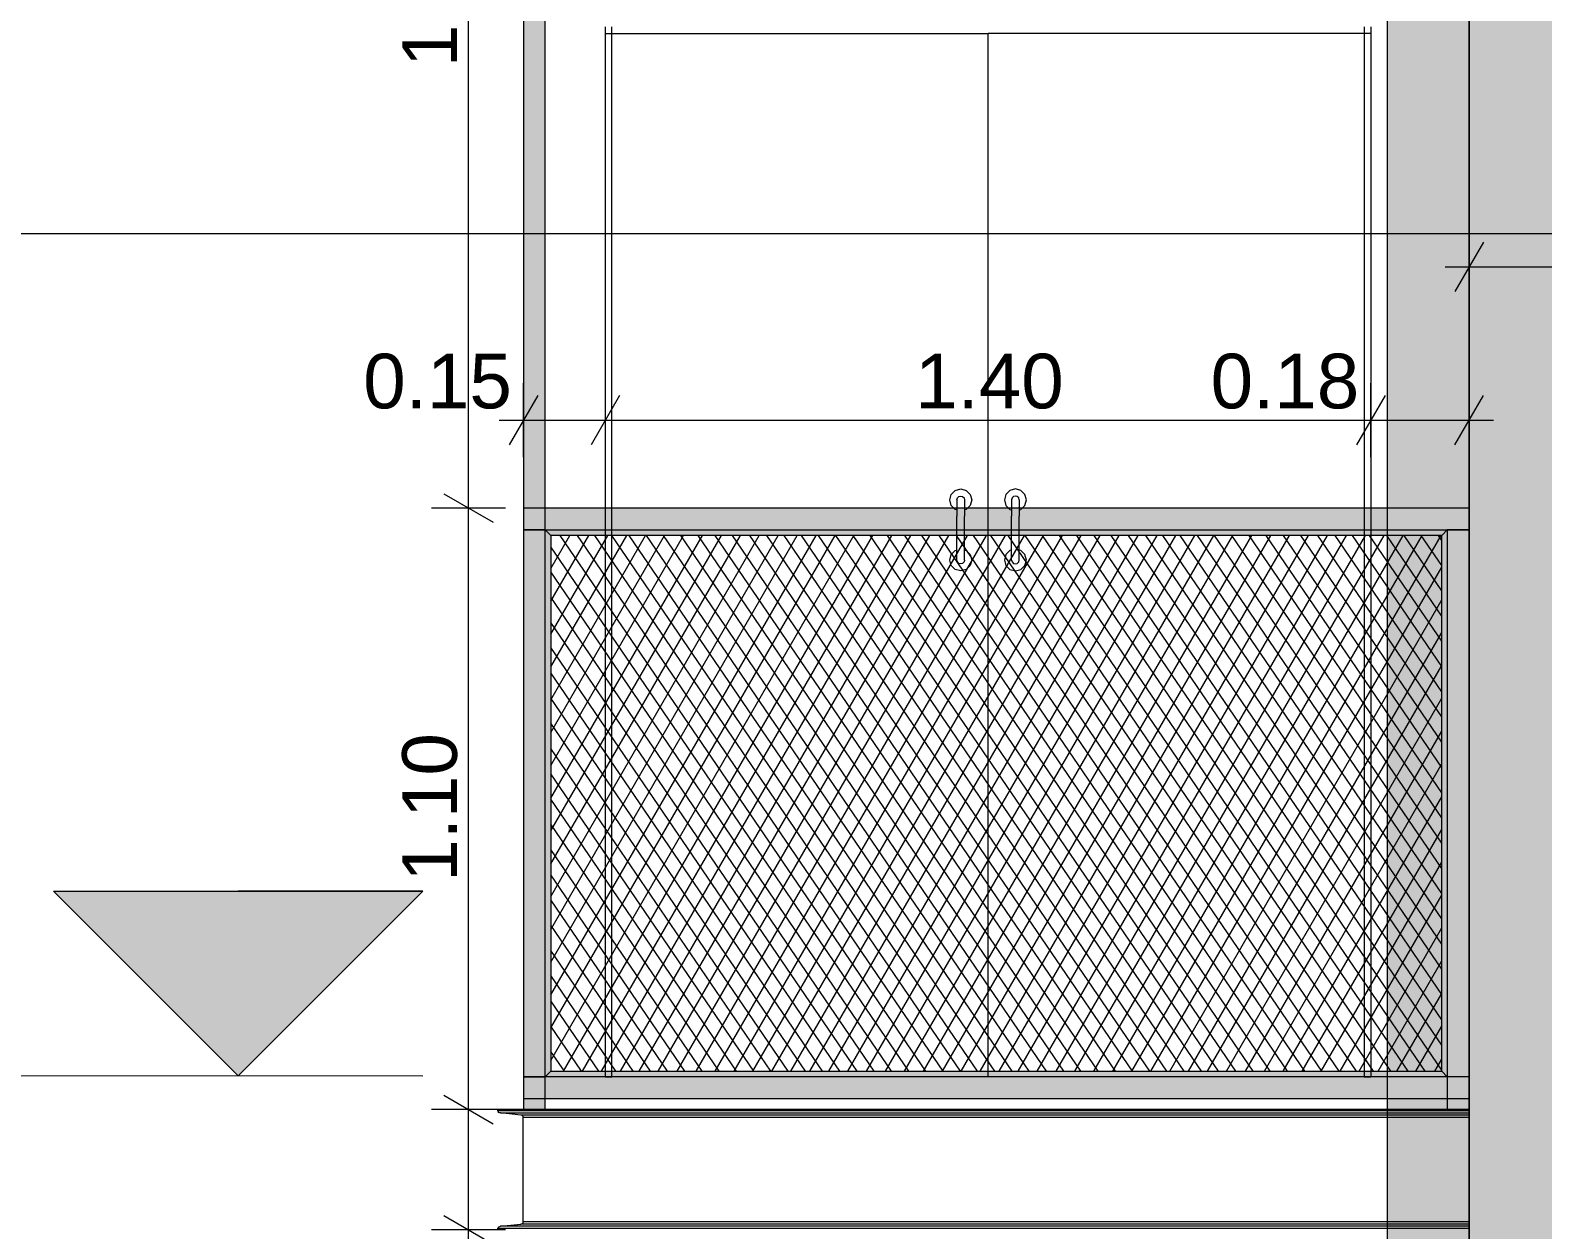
# Model space of a CAD drawing. Header units: millimetres. Extents: x 475206255 to 476720147, y 4620882299 to 4621447368.
# Drawn here: x 475362814 to 475365580, y 4621139865 to 4621142059 of the extents above; entities that cross this region are included whole.
import ezdxf

# ---------------------------------------------------------------- set-up
doc = ezdxf.new("R2010")
doc.units = ezdxf.units.MM
doc.header["$MEASUREMENT"] = 0
doc.set_wipeout_variables(frame=1)
doc.linetypes.add('Wipeout_Contour', pattern=[1000, 0, -1000])
for name, color, linetype, lineweight in [('0_Pen_No__1_Pen_No__250', 7, 'Continuous', 0), ('0_Pen_No__250_Pen_No__142', 142, 'Continuous', 0), ('2D Drafting - General_Pen_No__30_Pen_No__9_Pen_No__9_Pen_No__253', 252, 'Continuous', 0), ('2D Drafting - General_Pen_No__30_Pen_No__9_Pen_No__9_Pen_No__7', 7, 'Continuous', 0), ('Dimensioning - General_Pen_No__142', 142, 'Continuous', 0), ('New_2D Drafting - General_Pen_No__30_Pen_No__9_Pen_No__9_Pen_No__255', 255, 'Continuous', 0), ('New_2D Drafting - General_Pen_No__30_Pen_No__9_Pen_No__9_Pen_No__7', 7, 'Continuous', 0), ('New_2D Drafting - General_Pen_No__4', 7, 'Continuous', 0), ('New_2D Drafting - General_Pen_No__7', 7, 'Continuous', 0), ('New_reg_nak_Pen_No__7', 7, 'Continuous', 0), ('New_Structural - Bearing_Pen_No__250', 7, 'Continuous', 0), ('Structural - Bearing_Pen_No__7', 7, 'Continuous', 0), ('zoma_Pen_No__1', 1, 'Continuous', 0), ('zoma_Pen_No__142', 142, 'Continuous', 0), ('zoma_Pen_No__5_Pen_No__142', 142, 'Continuous', 0)]:
    doc.layers.add(name, color=color, linetype=linetype, lineweight=lineweight)
for name, color, linetype in [('Dimensioning - General', 7, 'Continuous'), ('zoma', 7, 'Continuous'), ('zoma_Pen_No__5', 7, 'Continuous')]:
    doc.layers.add(name, color=color, linetype=linetype)
doc.styles.add('GENERATED_STYLE_2', font='arial.ttf')
doc.styles.add('GENERATED_STYLE_3', font='arialbd.ttf')
doc.dimstyles.new('GENERATED_STYLE__1', dxfattribs={"dimtxt": 100, "dimasz": 68.640772, "dimexe": 0.18, "dimexo": 0.0625, "dimgap": 0, "dimtad": 1, "dimlfac": 0.001, "dimzin": 0, "dimdsep": 46, "dimtxsty": 'GENERATED_STYLE_2', "dimblk": 'ARROWHEAD_2', "dimblk1": 'ARROWHEAD_2', "dimblk2": 'ARROWHEAD_2', "dimcen": 0.09, "dimse1": 1, "dimse2": 1, "dimclrd": 142, "dimclre": 142, "dimclrt": 142, "dimadec": 0, "dimazin": 0, "dimtfac": 1, "dimtdec": 4, "dimtmove": 0, "dimatfit": 3, "dimfxl": 1, "dimtolj": 1, "dimtzin": 0, "dimarcsym": 0})
doc.dimstyles.new('GENERATED_STYLE__18', dxfattribs={"dimtxt": 100, "dimasz": 68.640772, "dimexe": 0.18, "dimexo": 0.0625, "dimgap": 0, "dimtad": 1, "dimtih": 1, "dimtoh": 1, "dimlfac": 0.001, "dimzin": 0, "dimdsep": 46, "dimtxsty": 'GENERATED_STYLE_2', "dimblk": 'ARROWHEAD_2', "dimblk1": 'ARROWHEAD_2', "dimblk2": 'ARROWHEAD_2', "dimcen": 0.09, "dimse1": 1, "dimse2": 1, "dimclrd": 142, "dimclre": 142, "dimclrt": 142, "dimadec": 0, "dimazin": 0, "dimtfac": 1, "dimtdec": 4, "dimtmove": 0, "dimatfit": 3, "dimfxl": 1, "dimtolj": 1, "dimtzin": 0, "dimarcsym": 0})
doc.dimstyles.new('GENERATED_STYLE__19', dxfattribs={"dimtxt": 300, "dimasz": 64.421331, "dimexe": 0.18, "dimexo": 3, "dimgap": 0, "dimtad": 1, "dimlfac": 0.001, "dimzin": 0, "dimdsep": 46, "dimtxsty": 'GENERATED_STYLE_3', "dimblk": 'ARROWHEAD_2', "dimblk1": 'ARROWHEAD_2', "dimblk2": 'ARROWHEAD_2', "dimcen": 0.09, "dimclrd": 1, "dimclre": 1, "dimclrt": 1, "dimadec": 0, "dimazin": 0, "dimtfac": 1, "dimtdec": 4, "dimtmove": 0, "dimatfit": 3, "dimfxl": 1, "dimtolj": 1, "dimtzin": 0, "dimarcsym": 0})
doc.dimstyles.new('GENERATED_STYLE__3', dxfattribs={"dimtxt": 200, "dimasz": 64.421331, "dimexe": 0.18, "dimexo": 3, "dimgap": 0, "dimtad": 1, "dimtih": 1, "dimtoh": 1, "dimlfac": 0.001, "dimzin": 0, "dimdsep": 46, "dimtxsty": 'GENERATED_STYLE_2', "dimblk": 'ARROWHEAD_2', "dimblk1": 'ARROWHEAD_2', "dimblk2": 'ARROWHEAD_2', "dimcen": 0.09, "dimclrd": 142, "dimclre": 142, "dimclrt": 142, "dimadec": 0, "dimazin": 0, "dimtfac": 1, "dimtdec": 4, "dimtmove": 0, "dimatfit": 3, "dimfxl": 1, "dimtolj": 1, "dimtzin": 0, "dimarcsym": 0})

# ---------------------------------------------------------------- blocks, each defined once
blk = doc.blocks.new('*D469', base_point=(475826095.8, 4621095193.2))
at = {"layer": 'Dimensioning - General_Pen_No__142', "color": 142, "linetype": 'Continuous', "lineweight": 0, "transparency": 16777216}
for p, q in [((475363570.2, 4621139891), (475363660.6, 4621139838.9)), ((475363683.1, 4621139865), (475363547.7, 4621139865)), ((475363615.4, 4621137985), (475363615.4, 4621139865)), ((475363570.2, 4621138011), (475363660.6, 4621137958.9)), ((475363683.1, 4621137985), (475363547.7, 4621137985))]:
    blk.add_line(p, q, dxfattribs=at)
at = {"layer": 'Dimensioning - General_Pen_No__142', "color": 142, "lineweight": 0, "transparency": 16777216, "char_height": 100, "attachment_point": 7, "rotation": 90, "style": 'GENERATED_STYLE_2'}
for s, insert in [('\\A1;{\\pql;\\fArial|b0|i0|c204|p0;\\W1.000000;0.22}', (475363595.4, 4621139571.9)), ('\\A1;{\\pql;\\fArial|b0|i0|c204|p0;\\W1.000000;1.88}', (475363595.4, 4621138791.5))]:
    blk.add_mtext(s, dxfattribs=dict(at, insert=insert))
blk = doc.blocks.new('ARROWHEAD_2')
at = {"color": 0, "linetype": 'Continuous', "lineweight": 0}
for p, q in [((-0.378, -0.655), (0.378, 0.655)), ((0, 0), (-1, 0))]:
    blk.add_line(p, q, dxfattribs=at)
blk = doc.blocks.new('*D470', base_point=(475826095.8, 4621095193.2))
at = {"layer": 'Dimensioning - General_Pen_No__142', "color": 142, "linetype": 'Continuous', "lineweight": 0, "transparency": 16777216}
for p, q in [((475363683.1, 4621140085), (475363547.7, 4621140085)), ((475363570.2, 4621140111), (475363660.6, 4621140058.9)), ((475363615.4, 4621139865), (475363615.4, 4621140085)), ((475363570.2, 4621139891), (475363660.6, 4621139838.9)), ((475363683.1, 4621139865), (475363547.7, 4621139865))]:
    blk.add_line(p, q, dxfattribs=at)
blk = doc.blocks.new('*D471', base_point=(475826095.8, 4621095193.2))
at = {"layer": 'Dimensioning - General_Pen_No__142', "color": 142, "linetype": 'Continuous', "lineweight": 0, "transparency": 16777216}
for p, q in [((475363570.2, 4621141211), (475363660.6, 4621141158.9)), ((475363683.1, 4621141185), (475363547.7, 4621141185)), ((475363615.4, 4621140085), (475363615.4, 4621141185)), ((475363683.1, 4621140085), (475363547.7, 4621140085)), ((475363570.2, 4621140111), (475363660.6, 4621140058.9))]:
    blk.add_line(p, q, dxfattribs=at)
at = {"layer": 'Dimensioning - General_Pen_No__142', "color": 142, "lineweight": 0, "transparency": 16777216, "insert": (475363595.4, 4621140501.5), "char_height": 100, "attachment_point": 7, "rotation": 90, "style": 'GENERATED_STYLE_2'}
blk.add_mtext('\\A1;{\\pql;\\fArial|b0|i0|c204|p0;\\W1.000000;1.10}', dxfattribs=at)
blk = doc.blocks.new('*D472', base_point=(475826095.8, 4621095193.2))
at = {"layer": 'Dimensioning - General_Pen_No__142', "color": 142, "linetype": 'Continuous', "lineweight": 0, "transparency": 16777216}
for p, q in [((475363570.2, 4621143091), (475363660.6, 4621143038.9)), ((475363683.1, 4621143065), (475363547.7, 4621143065)), ((475363615.4, 4621141185), (475363615.4, 4621143065)), ((475363570.2, 4621141211), (475363660.6, 4621141158.9)), ((475363683.1, 4621141185), (475363547.7, 4621141185))]:
    blk.add_line(p, q, dxfattribs=at)
at = {"layer": 'Dimensioning - General_Pen_No__142', "color": 142, "lineweight": 0, "transparency": 16777216, "char_height": 100, "attachment_point": 7, "rotation": 90, "style": 'GENERATED_STYLE_2'}
for s, insert in [('\\A1;{\\pql;\\fArial|b0|i0|c204|p0;\\W1.000000;0.22}', (475363595.4, 4621142771.9)), ('\\A1;{\\pql;\\fArial|b0|i0|c204|p0;\\W1.000000;1.88}', (475363595.4, 4621141991.5))]:
    blk.add_mtext(s, dxfattribs=dict(at, insert=insert))
blk = doc.blocks.new('*D551', base_point=(475826095.8, 4621095193.2))
at = {"layer": 'Dimensioning - General_Pen_No__142', "color": 142, "linetype": 'Continuous', "lineweight": 0, "transparency": 16777216}
for p, q in [((475424795.3, 4621141471), (475424885.6, 4621141418.9)), ((475424908.2, 4621141444.9), (475424772.7, 4621141444.9)), ((475424840.5, 4621138945), (475424840.5, 4621141444.9)), ((475424795.3, 4621138971.1), (475424885.6, 4621138918.9)), ((475424908.2, 4621138945), (475424772.7, 4621138945))]:
    blk.add_line(p, q, dxfattribs=at)
at = {"layer": 'Dimensioning - General_Pen_No__142', "color": 142, "lineweight": 0, "transparency": 16777216, "insert": (475424820.5, 4621140061.5), "char_height": 100, "attachment_point": 7, "rotation": 90, "style": 'GENERATED_STYLE_2'}
blk.add_mtext('\\A1;{\\pql;\\fArial|b0|i0|c204|p0;\\W1.000000;2.50}', dxfattribs=at)
blk = doc.blocks.new('*D552', base_point=(475826095.8, 4621095193.2))
at = {"layer": 'Dimensioning - General_Pen_No__142', "color": 142, "linetype": 'Continuous', "lineweight": 0, "transparency": 16777216}
for p, q in [((475424795.3, 4621142171.1), (475424885.6, 4621142118.9)), ((475424908.2, 4621142145), (475424772.7, 4621142145)), ((475424840.5, 4621141444.9), (475424840.5, 4621142145)), ((475424795.3, 4621141471), (475424885.6, 4621141418.9)), ((475424908.2, 4621141444.9), (475424772.7, 4621141444.9))]:
    blk.add_line(p, q, dxfattribs=at)
at = {"layer": 'Dimensioning - General_Pen_No__142', "color": 142, "lineweight": 0, "transparency": 16777216, "insert": (475424820.5, 4621141661.5), "char_height": 100, "attachment_point": 7, "rotation": 90, "style": 'GENERATED_STYLE_2'}
blk.add_mtext('\\A1;{\\pql;\\fArial|b0|i0|c204|p0;\\W1.000000;0.70}', dxfattribs=at)
blk = doc.blocks.new('*D631', base_point=(475826095.8, 4621095193.2))
at = {"layer": 'zoma_Pen_No__1', "color": 1, "linetype": 'Continuous', "lineweight": 0, "transparency": 16777216}
for p, q in [((475362785.8, 4621143296.3), (475362785.8, 4621143337.7)), ((475362849.4, 4621143296.3), (475362722.3, 4621143296.3)), ((475362828.2, 4621143271.8), (475362743.4, 4621143320.7)), ((475362743.4, 4621128319.3), (475362828.2, 4621128270.4)), ((475362849.4, 4621128294.8), (475362722.3, 4621128294.8)), ((475362785.8, 4621128253.4), (475362785.8, 4621128294.8))]:
    blk.add_line(p, q, dxfattribs=at)
at = {"color": 254, "linetype": 'Wipeout_Contour', "lineweight": 0, "ltscale": 18582084111.07522, "transparency": 16777216}
blk.add_wipeout([(475362775.8, 4621135230.8), (475362775.8, 4621136360.3), (475362375.8, 4621136360.3), (475362375.8, 4621135230.8)], dxfattribs=at).dxf.layer = 'zoma'
at = {"layer": 'zoma_Pen_No__1', "color": 1, "linetype": 'Continuous', "lineweight": 0, "transparency": 16777216}
blk.add_line((475362785.8, 4621128294.8), (475362785.8, 4621143296.3), dxfattribs=at)
at = {"layer": 'zoma_Pen_No__1', "color": 1, "linetype": 'Continuous', "lineweight": 0, "transparency": 16777216, "flags": 128}
blk.add_lwpolyline([(475362775.8, 4621135230.8), (475362775.8, 4621136360.3), (475362375.8, 4621136360.3), (475362375.8, 4621135230.8)], close=True, dxfattribs=at)
at = {"layer": 'zoma_Pen_No__1', "color": 1, "lineweight": 0, "transparency": 16777216, "insert": (475362725.8, 4621135280.8), "char_height": 300, "attachment_point": 7, "rotation": 90, "style": 'GENERATED_STYLE_3'}
blk.add_mtext('\\A1;{\\pql;\\fArial|b1|i0|c204|p0;\\W1.000000;15.00}', dxfattribs=at)
blk = doc.blocks.new('*D788', base_point=(475826095.8, 4621095193.2))
at = {"layer": 'Dimensioning - General_Pen_No__142', "color": 142, "linetype": 'Continuous', "lineweight": 0, "transparency": 16777216}
for p, q in [((475365445.4, 4621141558.3), (475365445.4, 4621141693.8)), ((475366665.4, 4621141558.3), (475366665.4, 4621141693.8)), ((475365471.5, 4621141671.2), (475365419.3, 4621141580.9)), ((475366691.4, 4621141671.2), (475366639.3, 4621141580.9)), ((475365401.2, 4621141626), (475365445.4, 4621141626)), ((475365445.4, 4621141626), (475366665.4, 4621141626))]:
    blk.add_line(p, q, dxfattribs=at)
at = {"layer": 'Dimensioning - General_Pen_No__142', "color": 142, "lineweight": 0, "transparency": 16777216, "insert": (475365921.9, 4621141646), "char_height": 100, "attachment_point": 7, "style": 'GENERATED_STYLE_2'}
blk.add_mtext('\\A1;{\\pql;\\fArial|b0|i0|c204|p0;\\W1.000000;1.22}', dxfattribs=at)
blk = doc.blocks.new('*D1507', base_point=(475826095.8, 4621095193.2))
at = {"layer": 'zoma_Pen_No__142', "color": 142, "linetype": 'Continuous', "lineweight": 0, "transparency": 16777216}
for p, q in [((475365515.8, 4621126477.3), (475365515.8, 4621126604.5)), ((475365915.8, 4621126477.3), (475365915.8, 4621126604.5)), ((475365540.3, 4621126583.3), (475365491.3, 4621126498.5)), ((475365940.3, 4621126583.3), (475365891.3, 4621126498.5)), ((475365474.3, 4621126540.9), (475365515.8, 4621126540.9)), ((475365515.8, 4621126540.9), (475365915.8, 4621126540.9))]:
    blk.add_line(p, q, dxfattribs=at)
at = {"layer": 'zoma_Pen_No__142', "color": 142, "lineweight": 0, "transparency": 16777216, "insert": (475364957.5, 4621126580.9), "char_height": 200, "attachment_point": 7, "style": 'GENERATED_STYLE_2'}
blk.add_mtext('\\A1;{\\pql;\\fArial|b0|i0|c204|p0;\\W1.000000;0.40}', dxfattribs=at)
blk = doc.blocks.new('Line_17', base_point=(475368753.2, 4621141686.7))
at = {"layer": 'zoma_Pen_No__5_Pen_No__142', "color": 142, "linetype": 'Continuous', "lineweight": 0}
blk.add_line((475368653.2, 4621141686.7), (475355029.1, 4621141686.7), dxfattribs=at)
blk = doc.blocks.new('*D1755', base_point=(475826095.8, 4621095193.2))
at = {"layer": 'Dimensioning - General_Pen_No__142', "color": 142, "linetype": 'Continuous', "lineweight": 0, "transparency": 16777216}
for p, q in [((475363715.7, 4621141278.2), (475363715.7, 4621141413.6)), ((475363865.5, 4621141278.2), (475363865.5, 4621141413.6)), ((475363741.8, 4621141391.1), (475363689.6, 4621141300.7)), ((475363891.6, 4621141391.1), (475363839.4, 4621141300.7)), ((475363671.5, 4621141345.9), (475363715.7, 4621141345.9)), ((475363715.7, 4621141345.9), (475363865.5, 4621141345.9))]:
    blk.add_line(p, q, dxfattribs=at)
at = {"layer": 'Dimensioning - General_Pen_No__142', "color": 142, "lineweight": 0, "transparency": 16777216, "insert": (475363422.7, 4621141365.9), "char_height": 100, "attachment_point": 7, "style": 'GENERATED_STYLE_2'}
blk.add_mtext('\\A1;{\\pql;\\fArial|b0|i0|c204|p0;\\W1.000000;0.15}', dxfattribs=at)
blk = doc.blocks.new('*D1756', base_point=(475826095.8, 4621095193.2))
at = {"layer": 'Dimensioning - General_Pen_No__142', "color": 142, "linetype": 'Continuous', "lineweight": 0, "transparency": 16777216}
for p, q in [((475363865.5, 4621141278.2), (475363865.5, 4621141413.6)), ((475365265.5, 4621141278.2), (475365265.5, 4621141413.6)), ((475363891.6, 4621141391.1), (475363839.4, 4621141300.7)), ((475365291.6, 4621141391.1), (475365239.4, 4621141300.7)), ((475363865.5, 4621141345.9), (475365265.5, 4621141345.9))]:
    blk.add_line(p, q, dxfattribs=at)
at = {"layer": 'Dimensioning - General_Pen_No__142', "color": 142, "lineweight": 0, "transparency": 16777216, "char_height": 100, "attachment_point": 7, "style": 'GENERATED_STYLE_2'}
for s, insert in [('\\A1;{\\pql;\\fArial|b0|i0|c204|p0;\\W1.000000;1.40}', (475364432, 4621141365.9)), ('\\A1;{\\pql;\\fArial|b0|i0|c204|p0;\\W1.000000;0.18}', (475364972.5, 4621141365.9))]:
    blk.add_mtext(s, dxfattribs=dict(at, insert=insert))
blk = doc.blocks.new('*D1757', base_point=(475826095.8, 4621095193.2))
at = {"layer": 'Dimensioning - General_Pen_No__142', "color": 142, "linetype": 'Continuous', "lineweight": 0, "transparency": 16777216}
for p, q in [((475365265.5, 4621141278.2), (475365265.5, 4621141413.6)), ((475365445.4, 4621141278.2), (475365445.4, 4621141413.6)), ((475365291.6, 4621141391.1), (475365239.4, 4621141300.7)), ((475365419.3, 4621141300.7), (475365471.5, 4621141391.1)), ((475365265.5, 4621141345.9), (475365445.4, 4621141345.9))]:
    blk.add_line(p, q, dxfattribs=at)
blk = doc.blocks.new('*D1758', base_point=(475826095.8, 4621095193.2))
at = {"layer": 'Dimensioning - General_Pen_No__142', "color": 142, "linetype": 'Continuous', "lineweight": 0, "transparency": 16777216}
for p, q in [((475365445.4, 4621141278.2), (475365445.4, 4621141413.6)), ((475365419.3, 4621141300.7), (475365471.5, 4621141391.1)), ((475365445.4, 4621141345.9), (475365489.6, 4621141345.9))]:
    blk.add_line(p, q, dxfattribs=at)

msp = doc.modelspace()

# ---------------------------------------------------------------- hatches: boundary and pattern name
at = {"layer": '0_Pen_No__250_Pen_No__142', "linetype": 'Continuous', "lineweight": 0}
msp.add_hatch(color=142, dxfattribs=at).paths.add_polyline_path([(475363194.044, 4621140146.612), (475362856.515, 4621140484.306), (475363531.737, 4621140484.141)])
at = {"layer": '2D Drafting - General_Pen_No__30_Pen_No__9_Pen_No__9_Pen_No__253', "linetype": 'Continuous', "lineweight": 0}
h = msp.add_hatch(dxfattribs=at)
h.set_pattern_fill('BRICK___RUNNING_BOND', color=252, style=0, pattern_type=2)
h.set_pattern_definition([(0, (475410663.434, 4621133278.51), (0, 66.64), []), (90, (475410663.43, 4621133278.5), (-244.8, 0), [66.64, -66.64]), (90, (475410785.83, 4621133345.15), (-244.8, 0), [66.64, -66.64])])
h.paths.add_polyline_path([(475365445.389, 4621130444.943), (475372815.366, 4621130444.943), (475372815.366, 4621133044.943), (475375315.366, 4621133044.943), (475375315.366, 4621130444.943), (475375515.187, 4621130444.943), (475375515.187, 4621133044.924), (475379315.187, 4621133044.924), (475379315.187, 4621130444.943), (475382015.788, 4621130444.943), (475382015.788, 4621143344.955), (475385815.621, 4621143344.955), (475385815.621, 4621130444.943), (475386215.788, 4621130444.943), (475386215.788, 4621143744.536), (475365445.389, 4621143744.536)])
h.paths.add_polyline_path([(475368265.376, 4621136944.999), (475366665.371, 4621136944.999), (475366665.371, 4621139444.941), (475368265.374, 4621139444.941)], flags=0)
h.paths.add_polyline_path([(475366665.374, 4621133744.936), (475366665.374, 4621136244.935), (475368265.374, 4621136244.941), (475368265.383, 4621133744.936)], flags=0)
h.paths.add_polyline_path([(475366665.374, 4621140144.937), (475366665.374, 4621142644.941), (475368265.374, 4621142644.941), (475368265.376, 4621140144.937)], flags=0)
h.paths.add_polyline_path([(475368265.41, 4621130544.995), (475366665.399, 4621130544.995), (475366665.408, 4621133044.946), (475368265.408, 4621133044.941)], flags=0)
h.paths.add_polyline_path([(475370415.983, 4621133464.943), (475370415.983, 4621133684.943), (475374665.793, 4621133684.943), (475374665.793, 4621133744.932), (475374665.793, 4621133744.944), (475374665.793, 4621136244.955), (475374665.793, 4621136664.943), (475370415.983, 4621136664.943), (475370415.983, 4621136884.943), (475374665.793, 4621136884.943), (475374665.793, 4621139864.943), (475370415.983, 4621139864.943), (475370415.983, 4621140084.943), (475373265.336, 4621140084.943), (475373265.336, 4621142644.937), (475374165.336, 4621142644.937), (475374165.336, 4621140084.943), (475374665.793, 4621140084.943), (475374665.793, 4621143064.943), (475370415.983, 4621143064.943), (475370415.983, 4621143284.943), (475379315.788, 4621143284.943), (475379315.788, 4621143064.943), (475376165.791, 4621143064.943), (475376165.791, 4621140084.943), (475379315.788, 4621140084.943), (475379315.788, 4621139864.943), (475376165.791, 4621139864.943), (475376165.791, 4621136884.943), (475379315.788, 4621136884.943), (475379315.788, 4621136664.943), (475376165.791, 4621136664.943), (475376165.791, 4621136244.955), (475376165.791, 4621133744.944), (475376165.791, 4621133744.924), (475376165.791, 4621133684.943), (475379315.788, 4621133684.943), (475379315.788, 4621133464.943)], flags=0)
h.paths.add_polyline_path([(475370665.788, 4621136944.931), (475370665.788, 4621136944.943), (475370665.788, 4621139444.937), (475371565.788, 4621139444.937), (475372265.78, 4621139444.937), (475372265.78, 4621136944.931)], flags=0)
h.paths.add_polyline_path([(475370665.788, 4621133044.993), (475370665.788, 4621130544.993), (475372265.788, 4621130544.993), (475372265.788, 4621133044.993)], flags=0)
h.paths.add_polyline_path([(475370665.788, 4621136244.94), (475371565.788, 4621136244.94), (475372265.78, 4621136244.94), (475372265.78, 4621133744.929), (475370665.788, 4621133744.929), (475370665.788, 4621133744.943)], flags=0)
h.paths.add_polyline_path([(475370665.788, 4621140144.943), (475370665.788, 4621142644.939), (475372265.788, 4621142644.939), (475372265.788, 4621140144.943)], flags=0)
h.paths.add_polyline_path([(475373265.336, 4621136244.94), (475374165.336, 4621136244.94), (475374165.336, 4621133744.945), (475373265.336, 4621133744.945)], flags=0)
h.paths.add_polyline_path([(475373265.336, 4621136944.945), (475373265.336, 4621139444.94), (475374165.336, 4621139444.94), (475374165.336, 4621136944.945)], flags=0)
h.paths.add_polyline_path([(475378465.859, 4621136944.924), (475378465.859, 4621139444.918), (475376865.85, 4621139444.918), (475376865.85, 4621136944.924)], flags=0)
h.paths.add_polyline_path([(475376865.85, 4621142644.918), (475376865.85, 4621140144.923), (475378465.859, 4621140144.923), (475378465.859, 4621142644.918)], flags=0)
h.paths.add_polyline_path([(475378465.867, 4621133744.913), (475376865.859, 4621133744.913), (475376865.859, 4621136244.923), (475378465.867, 4621136244.923)], flags=0)
h.paths.add_polyline_path([(475379915.707, 4621137844.942), (475381515.707, 4621137844.942), (475381515.707, 4621139444.943), (475379915.707, 4621139444.943)], flags=0)
h.paths.add_polyline_path([(475379915.707, 4621136244.943), (475379915.707, 4621134644.942), (475381515.707, 4621134644.942), (475381515.707, 4621136244.943)], flags=0)
h.paths.add_polyline_path([(475379915.707, 4621131444.942), (475381515.707, 4621131444.942), (475381515.707, 4621133044.943), (475379915.707, 4621133044.943)], flags=0)
h.paths.add_polyline_path([(475379915.712, 4621142644.943), (475379915.712, 4621141044.943), (475381515.712, 4621141044.943), (475381515.712, 4621142644.943)], flags=0)
at = {"layer": 'New_2D Drafting - General_Pen_No__30_Pen_No__9_Pen_No__9_Pen_No__255', "linetype": 'Continuous', "lineweight": 0}
for points in [[(475363715.697, 4621143064.952), (475363715.697, 4621140144.952), (475363755.697, 4621140144.952), (475363755.697, 4621143064.952)], [(475365445.389, 4621143044.543), (475365295.389, 4621143044.543), (475365295.404, 4621128294.846), (475365445.404, 4621128294.846)], [(475365405.383, 4621140144.952), (475365395.383, 4621140154.952), (475365395.383, 4621141134.953), (475365405.383, 4621141144.953)], [(475365405.383, 4621140084.952), (475365445.389, 4621140084.952), (475365445.389, 4621141144.953), (475365405.383, 4621141144.953)]]:
    msp.add_hatch(color=255, dxfattribs=at).paths.add_polyline_path(points)

# ---------------------------------------------------------------- linework, layer by layer
at = {"layer": '0_Pen_No__1_Pen_No__250', "color": 7, "linetype": 'Continuous', "lineweight": 0, "flags": 128}
for points in [[(475363194.044, 4621140146.612), (475362856.515, 4621140484.306), (475363194.126, 4621140484.223)], [(475363194.044, 4621140146.612), (475363531.737, 4621140484.141), (475363194.126, 4621140484.223)], [(475361931.655, 4621140146.921), (475363531.655, 4621140146.53)]]:
    msp.add_lwpolyline(points, dxfattribs=at)
at = {"layer": '0_Pen_No__250_Pen_No__142', "color": 142, "linetype": 'Continuous', "lineweight": 0, "flags": 128}
msp.add_lwpolyline([(475363194.044, 4621140146.612), (475362856.515, 4621140484.306), (475363531.737, 4621140484.141)], close=True, dxfattribs=at)
at = {"layer": '2D Drafting - General_Pen_No__30_Pen_No__9_Pen_No__9_Pen_No__7', "color": 7, "linetype": 'Continuous', "lineweight": 0, "flags": 128}
msp.add_lwpolyline([(475365445.389, 4621130444.943), (475372815.366, 4621130444.943), (475372815.366, 4621133044.943), (475375315.366, 4621133044.943), (475375315.366, 4621130444.943), (475375515.187, 4621130444.943), (475375515.187, 4621133044.924), (475379315.187, 4621133044.924), (475379315.187, 4621130444.943), (475382015.788, 4621130444.943), (475382015.788, 4621143344.955), (475385815.621, 4621143344.955), (475385815.621, 4621130444.943), (475386215.788, 4621130444.943), (475386215.788, 4621143744.536), (475365445.389, 4621143744.536)], close=True, dxfattribs=at)
at = {"layer": 'New_2D Drafting - General_Pen_No__30_Pen_No__9_Pen_No__9_Pen_No__7', "color": 7, "linetype": 'Continuous', "lineweight": 0, "flags": 128}
for points in [[(475363715.697, 4621143064.952), (475363715.697, 4621140144.952), (475363755.697, 4621140144.952), (475363755.697, 4621143064.952)], [(475365445.389, 4621143044.543), (475365295.389, 4621143044.543), (475365295.404, 4621128294.846), (475365445.404, 4621128294.846)], [(475365405.383, 4621140144.952), (475365395.383, 4621140154.952), (475365395.383, 4621141134.953), (475365405.383, 4621141144.953)], [(475365405.383, 4621140084.952), (475365445.389, 4621140084.952), (475365445.389, 4621141144.953), (475365405.383, 4621141144.953)]]:
    msp.add_lwpolyline(points, close=True, dxfattribs=at)
at = {"layer": 'New_reg_nak_Pen_No__7', "color": 7, "linetype": 'Continuous', "lineweight": 0}
msp.add_line((475363715.384, 4621140084.952), (475363669.058, 4621140084.952), dxfattribs=at)
at = {"layer": 'New_Structural - Bearing_Pen_No__250', "color": 7, "linetype": 'Continuous', "lineweight": 0}
for p, q in [((475363865.48, 4621142064.952), (475363865.48, 4621140144.952)), ((475363865.48, 4621142052.952), (475364565.48, 4621142052.952)), ((475363877.48, 4621140144.952), (475363877.48, 4621142064.952)), ((475364565.48, 4621140144.952), (475364565.48, 4621142052.952)), ((475365265.48, 4621142052.952), (475364565.48, 4621142052.952)), ((475365253.48, 4621142064.952), (475365253.48, 4621140144.952)), ((475365265.48, 4621142064.952), (475365265.48, 4621140144.952)), ((475364505.48, 4621141217.272), (475364515.48, 4621141219.952)), ((475364515.48, 4621141219.952), (475364525.48, 4621141217.272)), ((475364615.48, 4621141219.952), (475364605.48, 4621141217.272)), ((475364625.48, 4621141217.272), (475364615.48, 4621141219.952)), ((475364495.48, 4621141199.952), (475364498.159, 4621141209.952)), ((475364498.159, 4621141189.952), (475364495.48, 4621141199.952)), ((475364498.159, 4621141209.952), (475364505.48, 4621141217.272)), ((475364508.48, 4621141199.952), (475364509.418, 4621141203.452)), ((475364508.48, 4621141199.952), (475364508.48, 4621141195.932)), ((475364508.48, 4621141195.932), (475364508.48, 4621141184.952)), ((475364509.418, 4621141203.452), (475364511.98, 4621141206.014)), ((475364511.98, 4621141206.014), (475364515.48, 4621141206.952)), ((475364515.48, 4621141206.952), (475364518.98, 4621141206.014)), ((475364518.98, 4621141206.014), (475364521.542, 4621141203.452)), ((475364521.542, 4621141203.452), (475364522.48, 4621141199.952)), ((475364522.48, 4621141199.952), (475364522.48, 4621141195.932)), ((475364522.48, 4621141195.932), (475364522.48, 4621141184.952)), ((475364525.48, 4621141217.272), (475364532.8, 4621141209.952)), ((475364532.8, 4621141209.952), (475364535.48, 4621141199.952)), ((475364535.48, 4621141199.952), (475364532.8, 4621141189.952)), ((475364598.159, 4621141209.952), (475364595.48, 4621141199.952)), ((475364595.48, 4621141199.952), (475364598.159, 4621141189.952)), ((475364605.48, 4621141217.272), (475364598.159, 4621141209.952)), ((475364609.418, 4621141203.452), (475364608.48, 4621141199.952)), ((475364608.48, 4621141199.952), (475364608.48, 4621141195.932)), ((475364608.48, 4621141195.932), (475364608.48, 4621141184.952)), ((475364611.98, 4621141206.014), (475364609.418, 4621141203.452)), ((475364615.48, 4621141206.952), (475364611.98, 4621141206.014)), ((475364618.98, 4621141206.014), (475364615.48, 4621141206.952)), ((475364621.542, 4621141203.452), (475364618.98, 4621141206.014)), ((475364622.48, 4621141199.952), (475364621.542, 4621141203.452)), ((475364622.48, 4621141199.952), (475364622.48, 4621141195.932)), ((475364622.48, 4621141195.932), (475364622.48, 4621141184.952)), ((475364632.8, 4621141209.952), (475364625.48, 4621141217.272)), ((475364635.48, 4621141199.952), (475364632.8, 4621141209.952)), ((475364632.8, 4621141189.952), (475364635.48, 4621141199.952)), ((475364505.48, 4621141182.631), (475364498.159, 4621141189.952)), ((475364508.48, 4621141181.827), (475364505.48, 4621141182.631)), ((475364508.48, 4621141184.952), (475364508.48, 4621141169.952)), ((475364508.48, 4621141119.952), (475364508.48, 4621141169.952)), ((475364522.48, 4621141184.952), (475364522.48, 4621141169.952)), ((475364525.48, 4621141182.631), (475364522.48, 4621141181.827)), ((475364522.48, 4621141119.952), (475364522.48, 4621141169.952)), ((475364532.8, 4621141189.952), (475364525.48, 4621141182.631)), ((475364598.159, 4621141189.952), (475364605.48, 4621141182.631)), ((475364605.48, 4621141182.631), (475364608.48, 4621141181.827)), ((475364608.48, 4621141184.952), (475364608.48, 4621141169.952)), ((475364608.48, 4621141119.952), (475364608.48, 4621141169.952)), ((475364622.48, 4621141184.952), (475364622.48, 4621141169.952)), ((475364622.48, 4621141181.827), (475364625.48, 4621141182.631)), ((475364622.48, 4621141119.952), (475364622.48, 4621141169.952)), ((475364625.48, 4621141182.631), (475364632.8, 4621141189.952)), ((475364505.48, 4621141107.272), (475364508.48, 4621141108.076)), ((475364508.48, 4621141104.952), (475364508.48, 4621141119.952)), ((475364522.48, 4621141104.952), (475364522.48, 4621141119.952)), ((475364522.48, 4621141108.076), (475364525.48, 4621141107.272)), ((475364608.48, 4621141108.076), (475364605.48, 4621141107.272)), ((475364608.48, 4621141104.952), (475364608.48, 4621141119.952)), ((475364622.48, 4621141104.952), (475364622.48, 4621141119.952)), ((475364625.48, 4621141107.272), (475364622.48, 4621141108.076)), ((475364495.48, 4621141089.952), (475364498.159, 4621141099.952)), ((475364498.159, 4621141079.952), (475364495.48, 4621141089.952)), ((475364498.159, 4621141099.952), (475364505.48, 4621141107.272)), ((475364508.48, 4621141093.971), (475364508.48, 4621141104.952)), ((475364508.48, 4621141089.952), (475364508.48, 4621141093.971)), ((475364509.418, 4621141086.452), (475364508.48, 4621141089.952)), ((475364511.98, 4621141083.89), (475364509.418, 4621141086.452)), ((475364515.48, 4621141082.952), (475364511.98, 4621141083.89)), ((475364518.98, 4621141083.89), (475364515.48, 4621141082.952)), ((475364521.542, 4621141086.452), (475364518.98, 4621141083.89)), ((475364522.48, 4621141089.952), (475364521.542, 4621141086.452)), ((475364522.48, 4621141093.971), (475364522.48, 4621141104.952)), ((475364522.48, 4621141089.952), (475364522.48, 4621141093.971)), ((475364525.48, 4621141107.272), (475364532.8, 4621141099.952)), ((475364532.8, 4621141099.952), (475364535.48, 4621141089.952)), ((475364535.48, 4621141089.952), (475364532.8, 4621141079.952)), ((475364598.159, 4621141099.952), (475364595.48, 4621141089.952)), ((475364595.48, 4621141089.952), (475364598.159, 4621141079.952)), ((475364605.48, 4621141107.272), (475364598.159, 4621141099.952)), ((475364608.48, 4621141093.971), (475364608.48, 4621141104.952)), ((475364608.48, 4621141089.952), (475364608.48, 4621141093.971)), ((475364608.48, 4621141089.952), (475364609.418, 4621141086.452)), ((475364609.418, 4621141086.452), (475364611.98, 4621141083.89)), ((475364611.98, 4621141083.89), (475364615.48, 4621141082.952)), ((475364615.48, 4621141082.952), (475364618.98, 4621141083.89)), ((475364618.98, 4621141083.89), (475364621.542, 4621141086.452)), ((475364621.542, 4621141086.452), (475364622.48, 4621141089.952)), ((475364622.48, 4621141093.971), (475364622.48, 4621141104.952)), ((475364622.48, 4621141089.952), (475364622.48, 4621141093.971)), ((475364632.8, 4621141099.952), (475364625.48, 4621141107.272)), ((475364635.48, 4621141089.952), (475364632.8, 4621141099.952)), ((475364632.8, 4621141079.952), (475364635.48, 4621141089.952)), ((475364505.48, 4621141072.631), (475364498.159, 4621141079.952)), ((475364515.48, 4621141069.952), (475364505.48, 4621141072.631)), ((475364525.48, 4621141072.631), (475364515.48, 4621141069.952)), ((475364532.8, 4621141079.952), (475364525.48, 4621141072.631)), ((475364598.159, 4621141079.952), (475364605.48, 4621141072.631)), ((475364605.48, 4621141072.631), (475364615.48, 4621141069.952)), ((475364615.48, 4621141069.952), (475364625.48, 4621141072.631)), ((475364625.48, 4621141072.631), (475364632.8, 4621141079.952)), ((475363865.48, 4621140144.952), (475363877.48, 4621140144.952)), ((475365253.48, 4621140144.952), (475365265.48, 4621140144.952))]:
    msp.add_line(p, q, dxfattribs=at)
at = {"layer": 'Structural - Bearing_Pen_No__7', "color": 7, "linetype": 'Continuous', "lineweight": 0}
for p, q in [((475363669.058, 4621140082.527), (475363669.058, 4621140085.022)), ((475365445.334, 4621140084.952), (475363669.058, 4621140084.952)), ((475363669.458, 4621140080.997), (475363669.058, 4621140082.527)), ((475365445.334, 4621140082.457), (475363669.058, 4621140082.457)), ((475363670.596, 4621140079.699), (475363669.458, 4621140080.997)), ((475363672.299, 4621140078.832), (475363670.596, 4621140079.699)), ((475363673.521, 4621140078.572), (475363672.299, 4621140078.832)), ((475363710.922, 4621140074.582), (475363673.521, 4621140078.572)), ((475365445.334, 4621140078.502), (475363673.521, 4621140078.502)), ((475363712.144, 4621140074.323), (475363710.922, 4621140074.582)), ((475365445.334, 4621140074.512), (475363710.922, 4621140074.512)), ((475363713.847, 4621140073.456), (475363712.144, 4621140074.323)), ((475363714.985, 4621140072.158), (475363713.847, 4621140073.456)), ((475363715.384, 4621140070.627), (475363714.985, 4621140072.158)), ((475363715.384, 4621139879.417), (475363715.384, 4621140070.627)), ((475365445.334, 4621140070.557), (475363715.384, 4621140070.557)), ((475363669.058, 4621139867.517), (475363669.458, 4621139869.048)), ((475363669.058, 4621139865.022), (475363669.058, 4621139867.517)), ((475365445.332, 4621139867.447), (475363669.058, 4621139867.447)), ((475363669.458, 4621139869.048), (475363670.596, 4621139870.346)), ((475363670.596, 4621139870.346), (475363672.299, 4621139871.213)), ((475363672.299, 4621139871.213), (475363673.52, 4621139871.472)), ((475363673.52, 4621139871.472), (475363710.922, 4621139875.462)), ((475365445.332, 4621139871.402), (475363673.521, 4621139871.402)), ((475363710.922, 4621139875.462), (475363712.143, 4621139875.722)), ((475365445.332, 4621139875.392), (475363710.922, 4621139875.392)), ((475363712.143, 4621139875.722), (475363713.847, 4621139876.589)), ((475363713.847, 4621139876.589), (475363714.984, 4621139877.886)), ((475363714.984, 4621139877.886), (475363715.384, 4621139879.417)), ((475365445.332, 4621139879.347), (475363715.384, 4621139879.347))]:
    msp.add_line(p, q, dxfattribs=at)

# ---------------------------------------------------------------- dimensions: what is measured, and where the dimension line sits
at = {"layer": 'Dimensioning - General', "color": 142, "linetype": 'Continuous', "lineweight": 0}
for base, p1, p2, picture, middle in [((475363615.406, 4621143064.952), (475363265.566, 4621141184.953), (475363389.312, 4621143064.952), '*D472', (475363545.406, 4621142120.95)), ((475424840.477, 4621142144.994), (475364762.758, 4621141444.941), (475364762.763, 4621142144.994), '*D552', (475424770.477, 4621141790.965)), ((475424840.477, 4621141444.941), (475364762.763, 4621138944.994), (475364762.758, 4621141444.941), '*D551', (475424770.477, 4621140190.965)), ((475363615.406, 4621141184.953), (475363206.538, 4621140084.952), (475363265.566, 4621141184.953), '*D471', (475363545.406, 4621140630.95)), ((475363615.406, 4621140084.952), (475363231.302, 4621139864.952), (475363206.538, 4621140084.952), '*D470', (475363545.406, 4621139701.388)), ((475363615.406, 4621139864.952), (475363197.228, 4621137984.953), (475363231.302, 4621139864.952), '*D469', (475363545.406, 4621138920.95))]:
    dim = msp.add_linear_dim(base=base, p1=p1, p2=p2, angle=90, dimstyle='GENERATED_STYLE__1', dxfattribs=at)
    dim.commit()
    dim.dimension.update_dxf_attribs({"geometry": picture, "text_midpoint": middle, "dimtype": 160, "text_rotation": 90})
for base, p1, p2, picture, middle in [((475366665.374, 4621141626.041), (475365445.389, 4621133274.358), (475366665.374, 4621132688.068), '*D788', (475366051.38, 4621141696.041)), ((475365445.391, 4621141345.893), (475365265.48, 4621141327.997), (475365445.391, 4621141345.893), '*D1757', (475365101.916, 4621141415.893)), ((475365445.390793979, 4621141345.893392563), (475365445.390793979, 4621141345.893392563), (475365445.390793979, 4621141431.095001221), '*D1758', (475365441.388808727, 4621141415.893392563))]:
    dim = msp.add_linear_dim(base=base, p1=p1, p2=p2, dimstyle='GENERATED_STYLE__18', dxfattribs=at)
    dim.commit()
    dim.dimension.update_dxf_attribs({"geometry": picture, "text_midpoint": middle, "dimtype": 160})

# ---------------------------------------------------------------- next in the draw order: dimensions: what is measured, and where the dimension line sits
at = {"layer": 'zoma', "color": 1, "linetype": 'Continuous', "lineweight": 0}
dim = msp.add_linear_dim(base=(475362785.827, 4621143296.261), p1=(475365033.892, 4621128294.846), p2=(475362909.211, 4621143296.261), angle=90, dimstyle='GENERATED_STYLE__19', dxfattribs=at)
dim.commit()
dim.dimension.update_dxf_attribs({"geometry": '*D631', "text_midpoint": (475362575.827, 4621135783.294), "dimtype": 160, "text_rotation": 90})

# ---------------------------------------------------------------- next in the draw order: hatches: boundary and pattern name
at = {"layer": 'New_2D Drafting - General_Pen_No__30_Pen_No__9_Pen_No__9_Pen_No__255', "linetype": 'Continuous', "lineweight": 0}
for points in [[(475363715.697, 4621141184.953), (475363715.697, 4621141144.953), (475365445.389, 4621141144.953), (475365445.389, 4621141184.953)], [(475363715.697, 4621140084.952), (475363755.704, 4621140084.952), (475363755.704, 4621141144.953), (475363715.697, 4621141144.953)], [(475363765.704, 4621140154.952), (475363755.704, 4621140144.952), (475363755.704, 4621141144.953), (475363765.704, 4621141134.953)], [(475363765.704, 4621141134.953), (475363755.704, 4621141144.953), (475365405.383, 4621141144.953), (475365395.383, 4621141134.953)], [(475363715.697, 4621140144.952), (475363715.697, 4621140104.952), (475365445.389, 4621140104.952), (475365445.389, 4621140144.952)], [(475363755.704, 4621140144.952), (475363765.704, 4621140154.952), (475365395.383, 4621140154.952), (475365405.383, 4621140144.952)]]:
    msp.add_hatch(color=255, dxfattribs=at).paths.add_polyline_path(points)
at = {"layer": 'New_2D Drafting - General_Pen_No__7', "linetype": 'Continuous', "lineweight": 0}
h = msp.add_hatch(dxfattribs=at)
h.set_pattern_fill('BATT_INSULATION', style=0, pattern_type=2)
h.set_pattern_definition([(60, (475826095.757, 4621095193.19), (-25.9807621, 15), []), (124.306619, (475826095.757, 4621095193.19), (23.8156986, 11.25), [])])
h.paths.add_polyline_path([(475365395.383, 4621141134.953), (475363765.704, 4621141134.953), (475363765.704, 4621140154.952), (475365395.383, 4621140154.952)])

# ---------------------------------------------------------------- next in the draw order: linework, layer by layer
at = {"layer": 'New_2D Drafting - General_Pen_No__30_Pen_No__9_Pen_No__9_Pen_No__7', "color": 7, "linetype": 'Continuous', "lineweight": 0, "flags": 128}
for points in [[(475363715.697, 4621141184.953), (475363715.697, 4621141144.953), (475365445.389, 4621141144.953), (475365445.389, 4621141184.953)], [(475363715.697, 4621140084.952), (475363755.704, 4621140084.952), (475363755.704, 4621141144.953), (475363715.697, 4621141144.953)], [(475363765.704, 4621140154.952), (475363755.704, 4621140144.952), (475363755.704, 4621141144.953), (475363765.704, 4621141134.953)], [(475363765.704, 4621141134.953), (475363755.704, 4621141144.953), (475365405.383, 4621141144.953), (475365395.383, 4621141134.953)], [(475363715.697, 4621140144.952), (475363715.697, 4621140104.952), (475365445.389, 4621140104.952), (475365445.389, 4621140144.952)], [(475363755.704, 4621140144.952), (475363765.704, 4621140154.952), (475365395.383, 4621140154.952), (475365405.383, 4621140144.952)]]:
    msp.add_lwpolyline(points, close=True, dxfattribs=at)
at = {"layer": 'New_2D Drafting - General_Pen_No__4', "color": 7, "linetype": 'Continuous', "lineweight": 0, "flags": 128}
msp.add_lwpolyline([(475365395.383, 4621141134.953), (475363765.704, 4621141134.953), (475363765.704, 4621140154.952), (475365395.383, 4621140154.952)], close=True, dxfattribs=at)

# ---------------------------------------------------------------- next in the draw order: block references
at = {"layer": 'zoma_Pen_No__5', "color": 142, "linetype": 'Continuous', "lineweight": 0}
msp.add_blockref('Line_17', (475368753.202, 4621141686.708), dxfattribs=at)

# ---------------------------------------------------------------- next in the draw order: dimensions: what is measured, and where the dimension line sits
at = {"layer": 'Dimensioning - General', "color": 142, "linetype": 'Continuous', "lineweight": 0}
for base, p1, p2, picture, middle in [((475363865.48, 4621141345.893), (475363715.697, 4621141492.366), (475363865.48, 4621141345.893), '*D1755', (475363552.134, 4621141415.893)), ((475365265.48, 4621141345.893), (475363865.48, 4621141345.893), (475365265.48, 4621141327.997), '*D1756', (475364561.478, 4621141415.893))]:
    dim = msp.add_linear_dim(base=base, p1=p1, p2=p2, dimstyle='GENERATED_STYLE__18', dxfattribs=at)
    dim.commit()
    dim.dimension.update_dxf_attribs({"geometry": picture, "text_midpoint": middle, "dimtype": 160})
at = {"layer": 'zoma', "color": 142, "linetype": 'Continuous', "lineweight": 0}
dim = msp.add_linear_dim(base=(475365915.788, 4621126540.885), p1=(475365515.788, 4621193643.485), p2=(475365915.788, 4621193643.485), dimstyle='GENERATED_STYLE__3', dxfattribs=at)
dim.commit()
dim.dimension.update_dxf_attribs({"geometry": '*D1507', "text_midpoint": (475365216.367, 4621126680.885), "dimtype": 160})

doc.saveas('drawing.dxf')
